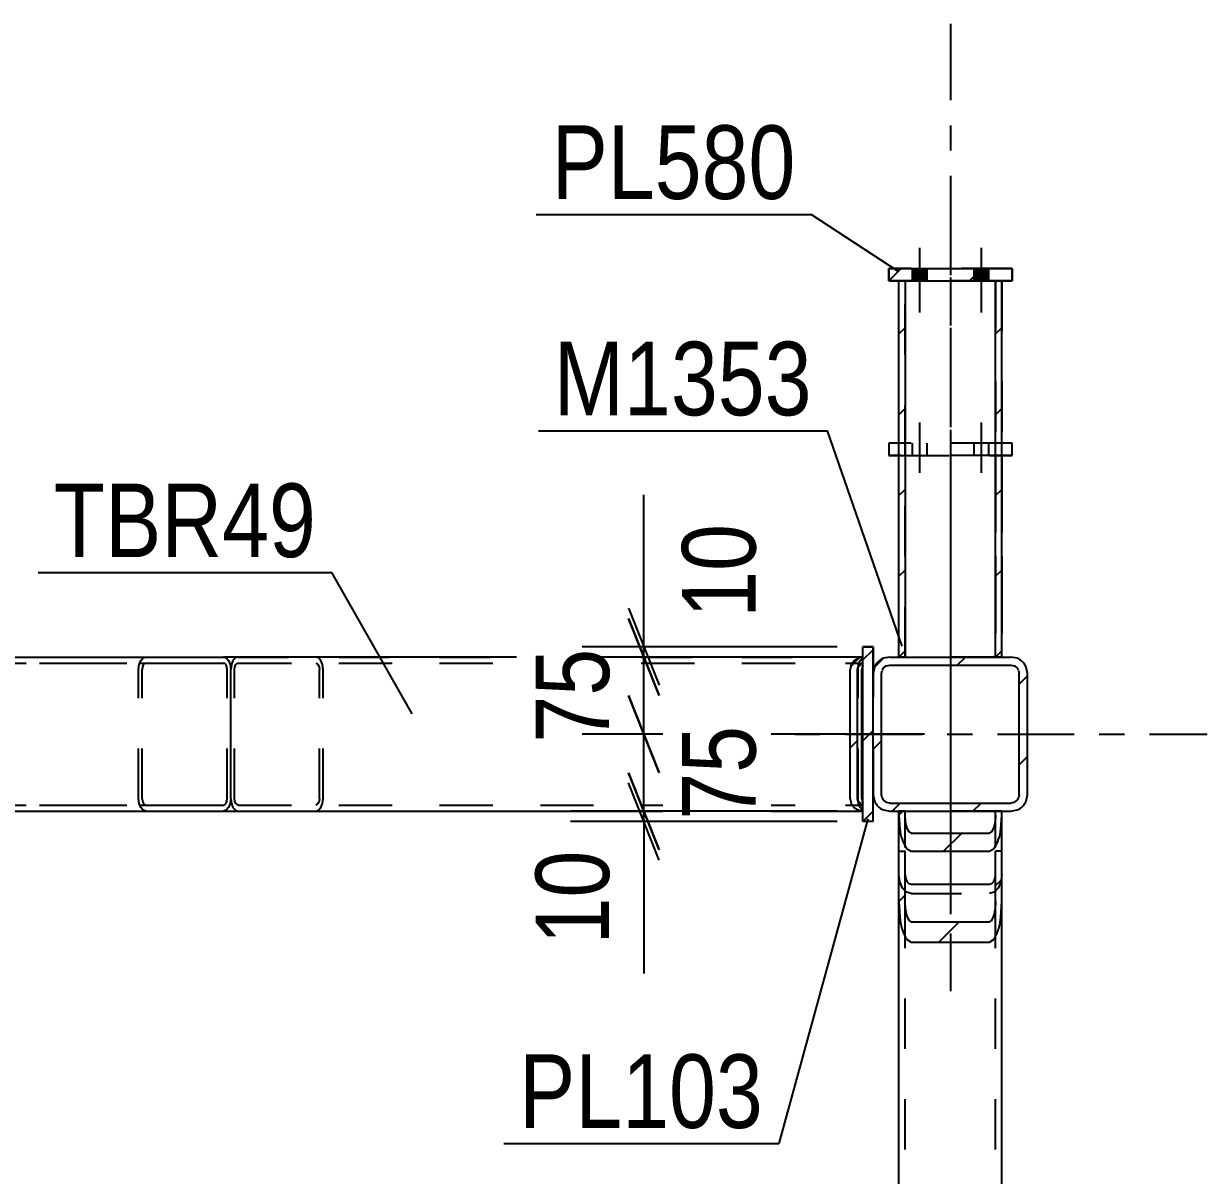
# Model space of a CAD drawing. Header units: millimetres. Extents: x -787 to 402, y -866 to -25.
# Drawn here: x 162.24 to 208.3, y -203.5 to -158.7 of the extents above; entities that cross this region are included whole.
import ezdxf

# ---------------------------------------------------------------- set-up
doc = ezdxf.new("R2010")
doc.units = ezdxf.units.MM
doc.linetypes.add('DXK_LINE_DOT2', pattern=[3.9198, 1.9599, -1.9599])
doc.linetypes.add('DXK_LINE_DOT3', pattern=[5.9187, 2.979, -0.9799, 0.9799, -0.9799])
doc.styles.add('Arial Narrow', font='ARIALN.TTF', dxfattribs={"height": 0.2})

# ---------------------------------------------------------------- blocks, each defined once
blk = doc.blocks.new('Part-569028579-83248 - 83174')
at = {"linetype": 'Continuous'}
h = blk.add_hatch(dxfattribs=at)
h.set_pattern_fill('', scale=0.7, style=0, pattern_type=0)
h.set_pattern_definition([(45, (194.897, -189.7398), (-1.57154, 1.57154), [])])
h.paths.add_polyline_path([(194.897, -182.94), (194.897, -189.74), (195.297, -189.74), (195.297, -182.94)])
at = {"color": 7, "linetype": 'DXK_LINE_DOT2'}
for p, q in [((194.897, -182.94), (195.297, -182.94)), ((194.897, -189.74), (194.897, -182.94)), ((195.297, -182.94), (195.297, -189.74)), ((195.297, -189.74), (194.897, -189.74))]:
    blk.add_line(p, q, dxfattribs=at)
at = {"color": 2, "linetype": 'Continuous'}
for p, q in [((194.897, -189.74), (194.897, -182.94)), ((195.297, -182.94), (194.897, -182.94)), ((195.297, -189.74), (195.297, -182.94)), ((195.297, -189.74), (194.897, -189.74))]:
    blk.add_line(p, q, dxfattribs=at)
blk = doc.blocks.new('Bolt-569028579-83478 - 83174')
at = {"color": 1, "linetype": 'DXK_LINE_DOT2'}
for p, q in [((197.097, -174.219), (197.097, -176.739)), ((197.097, -174.219), (197.097, -176.739)), ((199.497, -174.219), (199.497, -176.739)), ((199.497, -174.219), (199.497, -176.739)), ((196.817, -175.019), (196.817, -175.499)), ((196.817, -175.019), (196.817, -175.499)), ((197.377, -175.019), (197.377, -175.499)), ((197.377, -175.019), (197.377, -175.499)), ((199.217, -175.019), (199.217, -175.499)), ((199.217, -175.019), (199.217, -175.499)), ((199.777, -175.019), (199.777, -175.499)), ((199.777, -175.019), (199.777, -175.499))]:
    blk.add_line(p, q, dxfattribs=at)
blk = doc.blocks.new('Part-569028579-83201 - 83174')
at = {"color": 7, "linetype": 'DXK_LINE_DOT2'}
for p, q in [((147.178, -183.34), (170.01, -183.34)), ((147.178, -183.58), (194.897, -183.58)), ((194.897, -189.34), (194.897, -183.34)), ((147.178, -189.1), (194.897, -189.1)), ((147.178, -189.34), (170.01, -189.34))]:
    blk.add_line(p, q, dxfattribs=at)
at = {"color": 2, "linetype": 'Continuous'}
for p, q in [((194.897, -183.34), (170.01, -183.34)), ((170.01, -189.34), (194.897, -189.34))]:
    blk.add_line(p, q, dxfattribs=at)
blk = doc.blocks.new('Part-569028579-83202 - 83174')
at = {"color": 7, "linetype": 'DXK_LINE_DOT2'}
for p, q in [((145.622, -183.34), (144.698, -183.34)), ((144.698, -183.34), (145.601, -183.34)), ((144.698, -189.34), (144.698, -183.34)), ((144.698, -183.58), (170.01, -183.58)), ((145.601, -183.34), (145.622, -183.34)), ((145.711, -183.376), (145.601, -183.34)), ((145.601, -183.58), (145.656, -183.598)), ((145.656, -183.598), (145.703, -183.65)), ((145.703, -183.65), (145.734, -183.728)), ((145.804, -183.48), (145.711, -183.376)), ((145.734, -183.728), (145.745, -183.82)), ((145.866, -183.636), (145.804, -183.48)), ((145.888, -183.82), (145.866, -183.636)), ((166.706, -183.82), (166.728, -183.636)), ((166.728, -183.636), (166.79, -183.48)), ((166.79, -183.48), (166.884, -183.376)), ((166.861, -183.728), (166.85, -183.82)), ((166.892, -183.65), (166.861, -183.728)), ((166.884, -183.376), (166.994, -183.34)), ((166.892, -183.65), (166.905, -183.636)), ((166.905, -183.636), (166.939, -183.598)), ((166.939, -183.598), (166.994, -183.58)), ((166.994, -183.58), (170.01, -183.58)), ((170.065, -183.598), (170.01, -183.58)), ((170.111, -183.65), (170.065, -183.598)), ((170.143, -183.728), (170.111, -183.65)), ((170.154, -183.82), (170.143, -183.728)), ((145.745, -188.86), (145.745, -183.82)), ((145.888, -188.86), (145.888, -183.82)), ((166.706, -188.86), (166.706, -183.82)), ((166.85, -188.86), (166.85, -183.82)), ((170.154, -188.86), (170.154, -183.82)), ((144.698, -189.1), (170.01, -189.1)), ((145.656, -189.081), (145.601, -189.1)), ((145.601, -189.34), (145.711, -189.303)), ((145.703, -189.029), (145.656, -189.081)), ((145.734, -188.952), (145.703, -189.029)), ((145.711, -189.303), (145.804, -189.199)), ((145.745, -188.86), (145.734, -188.952)), ((145.804, -189.199), (145.866, -189.043)), ((145.866, -189.043), (145.888, -188.86)), ((166.728, -189.043), (166.706, -188.86)), ((166.79, -189.199), (166.728, -189.043)), ((166.884, -189.303), (166.79, -189.199)), ((166.85, -188.86), (166.861, -188.952)), ((166.861, -188.952), (166.892, -189.029)), ((166.994, -189.34), (166.884, -189.303)), ((166.892, -189.029), (166.939, -189.081)), ((166.939, -189.081), (166.994, -189.1)), ((166.994, -189.1), (170.01, -189.1)), ((170.01, -189.1), (170.065, -189.081)), ((170.065, -189.081), (170.111, -189.029)), ((170.111, -189.029), (170.143, -188.952)), ((170.143, -188.952), (170.154, -188.86)), ((144.698, -189.34), (145.623, -189.34))]:
    blk.add_line(p, q, dxfattribs=at)
at = {"color": 2, "linetype": 'Continuous'}
for p, q in [((145.622, -183.34), (170.01, -183.34)), ((170.01, -183.34), (170.12, -183.376)), ((170.12, -183.376), (170.213, -183.48)), ((170.213, -183.48), (170.275, -183.636)), ((170.275, -183.636), (170.297, -183.82)), ((170.297, -188.86), (170.297, -183.82)), ((170.12, -189.303), (170.01, -189.34)), ((170.213, -189.199), (170.12, -189.303)), ((170.275, -189.043), (170.213, -189.199)), ((170.297, -188.86), (170.275, -189.043)), ((145.623, -189.34), (170.01, -189.34))]:
    blk.add_line(p, q, dxfattribs=at)
blk = doc.blocks.new('Part-569028579-83221 - 83174')
at = {"linetype": 'Continuous'}
h = blk.add_hatch(dxfattribs=at)
h.set_pattern_fill('', scale=0.7, style=0, pattern_type=0)
h.set_pattern_definition([(45, (196.297, -192.8484), (-1.5715, 1.5715), [])])
h.paths.add_polyline_path([(196.297, -190.898), (196.297, -192.848), (196.334, -193.456), (196.438, -193.971), (196.593, -194.316), (196.777, -194.436), (199.817, -194.436), (200.001, -194.316), (200.156, -193.971), (200.26, -193.456), (200.297, -192.848), (200.297, -190.898), (200.057, -190.898), (200.057, -192.848), (200.039, -193.152), (199.987, -193.41), (199.909, -193.582), (199.817, -193.642), (196.777, -193.642), (196.685, -193.582), (196.607, -193.41), (196.555, -193.152), (196.537, -192.848), (196.537, -190.898)])
at = {"color": 7, "linetype": 'DXK_LINE_DOT2'}
for p, q in [((196.297, -192.848), (196.297, -190.898)), ((196.537, -192.848), (196.537, -190.898)), ((200.057, -192.848), (200.057, -190.898)), ((200.297, -192.848), (200.297, -190.898)), ((196.334, -192.089), (196.297, -191.806)), ((200.297, -191.806), (200.26, -192.089)), ((196.438, -192.329), (196.334, -192.089)), ((196.593, -192.489), (196.438, -192.329)), ((196.777, -192.545), (196.593, -192.489)), ((200.001, -192.489), (199.817, -192.545)), ((200.156, -192.329), (200.001, -192.489)), ((200.26, -192.089), (200.156, -192.329)), ((196.777, -192.545), (199.817, -192.545))]:
    blk.add_line(p, q, dxfattribs=at)
at = {"color": 2, "linetype": 'Continuous'}
for p, q in [((196.297, -192.848), (196.297, -190.898)), ((196.297, -190.898), (196.537, -190.898)), ((196.537, -192.848), (196.537, -190.898)), ((200.297, -190.898), (200.057, -190.898)), ((200.057, -192.848), (200.057, -190.898)), ((200.297, -192.848), (200.297, -190.898)), ((196.537, -191.806), (196.555, -191.948)), ((196.555, -191.948), (196.607, -192.067)), ((196.607, -192.067), (196.685, -192.148)), ((199.909, -192.148), (199.987, -192.067)), ((199.987, -192.067), (200.039, -191.948)), ((200.039, -191.948), (200.057, -191.806)), ((196.685, -192.148), (196.777, -192.176)), ((196.777, -192.176), (199.817, -192.176)), ((199.817, -192.176), (199.909, -192.148)), ((196.297, -192.848), (196.334, -193.456)), ((196.555, -193.152), (196.537, -192.848)), ((200.057, -192.848), (200.039, -193.152)), ((200.26, -193.456), (200.297, -192.848)), ((196.777, -193.642), (196.685, -193.582)), ((196.777, -193.642), (199.817, -193.642)), ((199.909, -193.582), (199.817, -193.642)), ((196.593, -194.316), (196.777, -194.436)), ((199.817, -194.436), (200.001, -194.316)), ((196.777, -194.436), (199.817, -194.436))]:
    blk.add_line(p, q, dxfattribs=at)
for centre, radius, start, end in [((197.557, -193.084), 1.004, 183.8959, 209.741), ((199.037, -193.084), 1.004, 330.259, 356.1041), ((198.336, -193.32), 2.007, 183.8959, 209.741), ((198.258, -193.32), 2.007, 330.259, 356.1041)]:
    blk.add_arc(centre, radius, start, end, dxfattribs=at)
blk = doc.blocks.new('Part-569028579-83227 - 83174')
at = {"linetype": 'Continuous'}
h = blk.add_hatch(dxfattribs=at)
h.set_pattern_fill('', scale=0.7, style=0, pattern_type=0)
h.set_pattern_definition([(45, (196.297, -189.4945), (-1.5715, 1.5715), [])])
h.paths.add_polyline_path([(196.297, -189.34), (196.297, -189.495), (196.334, -190.032), (196.438, -190.487), (196.593, -190.791), (196.777, -190.898), (199.817, -190.898), (200.001, -190.791), (200.156, -190.487), (200.26, -190.032), (200.297, -189.495), (200.297, -189.34), (200.057, -189.34), (200.057, -189.495), (200.039, -189.763), (199.987, -189.991), (199.909, -190.143), (199.817, -190.196), (196.777, -190.196), (196.685, -190.143), (196.607, -189.991), (196.555, -189.763), (196.537, -189.495), (196.537, -189.34)])
at = {"color": 7, "linetype": 'DXK_LINE_DOT2'}
for p, q in [((200.297, -189.34), (196.297, -189.34)), ((196.297, -189.495), (196.297, -189.34)), ((196.537, -308.34), (196.537, -189.34)), ((200.057, -308.34), (200.057, -189.34)), ((200.297, -189.495), (200.297, -189.34)), ((196.297, -192.848), (196.297, -190.898)), ((200.297, -192.848), (200.297, -190.898))]:
    blk.add_line(p, q, dxfattribs=at)
at = {"color": 2, "linetype": 'Continuous'}
for p, q in [((196.537, -189.34), (196.297, -189.34)), ((196.297, -189.34), (196.297, -189.495)), ((196.297, -190.898), (196.297, -189.495)), ((196.297, -189.495), (196.334, -190.032)), ((196.537, -189.495), (196.537, -189.34)), ((196.555, -189.763), (196.537, -189.495)), ((200.057, -189.495), (200.039, -189.763)), ((200.057, -189.34), (200.297, -189.34)), ((200.057, -189.495), (200.057, -189.34)), ((200.26, -190.032), (200.297, -189.495)), ((200.297, -189.495), (200.297, -189.34)), ((200.297, -190.898), (200.297, -189.495)), ((196.777, -190.196), (196.685, -190.143)), ((196.777, -190.196), (199.817, -190.196)), ((199.909, -190.143), (199.817, -190.196)), ((196.593, -190.791), (196.777, -190.898)), ((196.777, -190.898), (199.817, -190.898)), ((199.817, -190.898), (200.001, -190.791)), ((196.297, -308.34), (196.297, -192.848)), ((200.297, -308.34), (200.297, -192.848))]:
    blk.add_line(p, q, dxfattribs=at)
for centre, radius, start, end in [((197.369, -189.697), 0.816, 184.648, 213.1154), ((199.225, -189.697), 0.816, 326.8846, 355.352), ((197.961, -189.899), 1.632, 184.648, 213.1154), ((198.633, -189.899), 1.632, 326.8846, 355.352)]:
    blk.add_arc(centre, radius, start, end, dxfattribs=at)
blk = doc.blocks.new('Bolt-569028579-83468 - 83174')
at = {"linetype": 'Continuous'}
for points in [[(196.817, -168.7), (197.377, -168.7), (197.377, -168.22), (196.817, -168.22)], [(199.217, -168.7), (199.777, -168.7), (199.777, -168.22), (199.217, -168.22)]]:
    blk.add_hatch(color=1, dxfattribs=at).paths.add_polyline_path(points)
at = {"color": 1, "linetype": 'Continuous'}
for p, q in [((197.097, -167.42), (197.097, -169.94)), ((199.497, -167.42), (199.497, -169.94)), ((196.817, -168.22), (196.817, -168.7)), ((197.377, -168.22), (197.377, -168.7)), ((199.217, -168.22), (199.217, -168.7)), ((199.777, -168.22), (199.777, -168.7))]:
    blk.add_line(p, q, dxfattribs=at)
blk = doc.blocks.new('Part-569028579-83362 - 83174')
at = {"linetype": 'Continuous'}
h = blk.add_hatch(dxfattribs=at)
h.set_pattern_fill('', scale=0.7, style=0, pattern_type=0)
h.set_pattern_definition([(45, (195.897, -168.6998), (-1.5715, 1.5715), [])])
h.paths.add_polyline_path([(195.897, -168.22), (195.897, -168.7), (200.697, -168.7), (200.697, -168.22)])
at = {"color": 7, "linetype": 'DXK_LINE_DOT2'}
for p, q in [((195.897, -168.7), (195.897, -168.22)), ((195.897, -168.22), (200.697, -168.22)), ((200.697, -168.22), (200.697, -168.7)), ((200.697, -168.7), (195.897, -168.7))]:
    blk.add_line(p, q, dxfattribs=at)
at = {"color": 2, "linetype": 'Continuous'}
for p, q in [((195.897, -168.22), (195.897, -168.7)), ((195.897, -168.22), (200.697, -168.22)), ((200.697, -168.7), (200.697, -168.22)), ((195.897, -168.7), (200.697, -168.7))]:
    blk.add_line(p, q, dxfattribs=at)
blk = doc.blocks.new('Part-569028579-83244 - 83174')
at = {"linetype": 'Continuous'}
h = blk.add_hatch(dxfattribs=at)
h.set_pattern_fill('', scale=0.7, style=0, pattern_type=0)
h.set_pattern_definition([(45, (194.7521, -183.3763), (-1.57154, 1.57154), [])])
h.paths.add_polyline_path([(194.897, -183.352), (194.752, -183.376), (194.566, -183.48), (194.441, -183.636), (194.397, -183.82), (194.397, -188.86), (194.441, -189.043), (194.566, -189.199), (194.752, -189.303), (194.897, -189.327), (194.897, -189.087), (194.862, -189.082), (194.769, -189.029), (194.707, -188.952), (194.685, -188.86), (194.685, -183.82), (194.707, -183.728), (194.769, -183.65), (194.862, -183.598), (194.897, -183.592)])
at = {"color": 2, "linetype": 'Continuous'}
for p, q in [((194.441, -183.636), (194.397, -183.82)), ((194.685, -183.82), (194.707, -183.728)), ((194.707, -183.728), (194.769, -183.65)), ((194.897, -183.352), (194.752, -183.376)), ((194.769, -183.65), (194.862, -183.598)), ((194.861, -183.728), (194.85, -183.82)), ((194.897, -183.65), (194.861, -183.728)), ((194.862, -183.598), (194.897, -183.592)), ((194.897, -189.327), (194.897, -183.352)), ((194.397, -188.86), (194.397, -183.82)), ((194.685, -188.86), (194.685, -183.82)), ((194.85, -188.86), (194.85, -183.82)), ((194.397, -188.86), (194.441, -189.043)), ((194.707, -188.952), (194.685, -188.86)), ((194.769, -189.029), (194.707, -188.952)), ((194.752, -189.303), (194.897, -189.327)), ((194.862, -189.082), (194.769, -189.029)), ((194.85, -188.86), (194.861, -188.952)), ((194.861, -188.952), (194.897, -189.029)), ((194.897, -189.087), (194.862, -189.082))]:
    blk.add_line(p, q, dxfattribs=at)
at = {"color": 7, "linetype": 'DXK_LINE_DOT2'}
for p, q in [((194.706, -183.82), (194.728, -183.636)), ((194.728, -183.636), (194.79, -183.48)), ((194.79, -183.48), (194.883, -183.376)), ((194.883, -183.376), (194.897, -183.372)), ((194.897, -189.327), (194.897, -183.352)), ((194.706, -188.86), (194.706, -183.82)), ((194.728, -189.043), (194.706, -188.86)), ((194.79, -189.199), (194.728, -189.043)), ((194.883, -189.303), (194.79, -189.199)), ((194.897, -189.308), (194.883, -189.303))]:
    blk.add_line(p, q, dxfattribs=at)
at = {"color": 2, "linetype": 'Continuous'}
for centre, start, end in [((194.915, -183.888), 107.7012, 152.0537), ((194.915, -188.792), 207.9463, 252.2988)]:
    blk.add_arc(centre, 0.537, start, end, dxfattribs=at)
blk = doc.blocks.new('Part-569028579-83245 - 83174')
at = {"color": 7, "linetype": 'DXK_LINE_DOT2'}
for p, q in [((170.319, -183.636), (170.297, -183.82)), ((170.381, -183.48), (170.319, -183.636)), ((170.475, -183.376), (170.381, -183.48)), ((170.441, -183.82), (170.452, -183.728)), ((170.452, -183.728), (170.483, -183.65)), ((170.584, -183.34), (170.475, -183.376)), ((170.483, -183.65), (170.529, -183.598)), ((170.529, -183.598), (170.584, -183.58)), ((170.584, -183.34), (173.601, -183.34)), ((170.584, -183.34), (193.416, -183.34)), ((170.584, -183.58), (193.416, -183.58)), ((173.711, -183.376), (173.601, -183.34)), ((173.601, -183.58), (173.656, -183.598)), ((173.656, -183.598), (173.702, -183.65)), ((173.702, -183.65), (173.733, -183.728)), ((173.804, -183.48), (173.711, -183.376)), ((173.733, -183.728), (173.744, -183.82)), ((173.866, -183.636), (173.804, -183.48)), ((173.888, -183.82), (173.866, -183.636)), ((170.297, -188.86), (170.297, -183.82)), ((170.441, -188.86), (170.441, -183.82)), ((173.744, -188.86), (173.744, -183.82)), ((173.888, -188.86), (173.888, -183.82)), ((170.297, -188.86), (170.319, -189.043)), ((170.319, -189.043), (170.381, -189.199)), ((170.381, -189.199), (170.475, -189.303)), ((170.452, -188.952), (170.441, -188.86)), ((170.483, -189.029), (170.452, -188.952)), ((170.475, -189.303), (170.584, -189.34)), ((170.529, -189.081), (170.483, -189.029)), ((170.584, -189.1), (170.529, -189.081)), ((170.584, -189.1), (193.416, -189.1)), ((173.656, -189.081), (173.601, -189.1)), ((173.601, -189.34), (173.711, -189.303)), ((173.702, -189.029), (173.656, -189.081)), ((173.733, -188.952), (173.702, -189.029)), ((173.711, -189.303), (173.804, -189.199)), ((173.744, -188.86), (173.733, -188.952)), ((173.804, -189.199), (173.866, -189.043)), ((173.866, -189.043), (173.888, -188.86)), ((170.584, -189.34), (173.601, -189.34)), ((170.584, -189.34), (193.416, -189.34))]:
    blk.add_line(p, q, dxfattribs=at)
blk = doc.blocks.new('Bolt-569028579-83470 - 83174')
at = {"linetype": 'Continuous'}
for points in [[(196.817, -168.7), (197.377, -168.7), (197.377, -168.22), (196.817, -168.22)], [(196.817, -168.7), (197.377, -168.7), (197.377, -168.22), (196.817, -168.22)], [(199.217, -168.7), (199.777, -168.7), (199.777, -168.22), (199.217, -168.22)], [(199.217, -168.7), (199.777, -168.7), (199.777, -168.22), (199.217, -168.22)]]:
    blk.add_hatch(color=1, dxfattribs=at).paths.add_polyline_path(points)
at = {"color": 1, "linetype": 'Continuous'}
for p, q in [((197.097, -167.42), (197.097, -169.94)), ((197.097, -167.42), (197.097, -169.94)), ((199.497, -167.42), (199.497, -169.94)), ((199.497, -167.42), (199.497, -169.94)), ((196.817, -168.22), (196.817, -168.7)), ((196.817, -168.22), (196.817, -168.7)), ((197.377, -168.22), (197.377, -168.7)), ((197.377, -168.22), (197.377, -168.7)), ((199.217, -168.22), (199.217, -168.7)), ((199.217, -168.22), (199.217, -168.7)), ((199.777, -168.22), (199.777, -168.7)), ((199.777, -168.22), (199.777, -168.7))]:
    blk.add_line(p, q, dxfattribs=at)
blk = doc.blocks.new('Part-569028579-83361 - 83174')
at = {"linetype": 'Continuous'}
h = blk.add_hatch(dxfattribs=at)
h.set_pattern_fill('', scale=0.7, style=0, pattern_type=0)
h.set_pattern_definition([(45, (196.297, -183.3428), (-1.57154, 1.57154), [])])
h.paths.add_polyline_path([(196.297, -168.7), (196.297, -183.343), (196.537, -183.343), (196.537, -168.7)])
h = blk.add_hatch(dxfattribs=at)
h.set_pattern_fill('', scale=0.7, style=0, pattern_type=0)
h.set_pattern_definition([(45, (200.057, -183.3428), (-1.57154, 1.57154), [])])
h.paths.add_polyline_path([(200.057, -168.7), (200.057, -183.343), (200.297, -183.343), (200.297, -168.7)])
at = {"color": 7, "linetype": 'DXK_LINE_DOT3'}
blk.add_line((198.297, -158.7), (198.297, -193.343), dxfattribs=at)
at = {"color": 7, "linetype": 'DXK_LINE_DOT2'}
for p, q in [((196.297, -183.343), (196.297, -168.7)), ((196.555, -168.7), (196.297, -168.7)), ((196.537, -183.343), (196.537, -168.7)), ((196.537, -168.7), (196.555, -168.7)), ((200.297, -168.7), (196.555, -168.7)), ((200.057, -183.343), (200.057, -168.7)), ((200.297, -183.343), (200.297, -168.7)), ((200.297, -183.343), (196.297, -183.343))]:
    blk.add_line(p, q, dxfattribs=at)
at = {"color": 2, "linetype": 'Continuous'}
for p, q in [((196.297, -183.343), (196.297, -168.7)), ((196.297, -168.7), (196.537, -168.7)), ((196.537, -168.7), (196.537, -183.343)), ((200.057, -183.343), (200.057, -168.7)), ((200.057, -168.7), (200.297, -168.7)), ((200.297, -183.343), (200.297, -168.7)), ((196.537, -183.343), (196.297, -183.343)), ((200.057, -183.343), (200.297, -183.343))]:
    blk.add_line(p, q, dxfattribs=at)
blk = doc.blocks.new('Part-569028579-83365 - 83174')
at = {"color": 7, "linetype": 'DXK_LINE_DOT3'}
blk.add_line((198.297, -158.7), (198.297, -193.343), dxfattribs=at)
at = {"color": 7, "linetype": 'DXK_LINE_DOT2'}
for p, q in [((196.297, -168.7), (200.297, -168.7)), ((196.297, -183.343), (196.297, -168.7)), ((196.537, -183.343), (196.537, -168.7)), ((200.057, -168.7), (200.057, -183.343)), ((200.297, -168.7), (200.297, -183.343)), ((200.297, -183.343), (196.297, -183.343))]:
    blk.add_line(p, q, dxfattribs=at)
blk = doc.blocks.new('Part-569028579-83366 - 83174')
at = {"color": 7, "linetype": 'DXK_LINE_DOT2'}
for p, q in [((200.697, -168.22), (195.897, -168.22)), ((195.897, -168.22), (195.897, -168.7)), ((200.697, -168.7), (200.697, -168.22)), ((195.897, -168.7), (200.697, -168.7))]:
    blk.add_line(p, q, dxfattribs=at)
blk = doc.blocks.new('Part-569028579-83381 - 83174')
at = {"color": 7, "linetype": 'DXK_LINE_DOT3'}
blk.add_line((198.297, -165.499), (198.297, -193.345), dxfattribs=at)
at = {"color": 7, "linetype": 'DXK_LINE_DOT2'}
for p, q in [((196.297, -175.499), (200.297, -175.499)), ((196.297, -183.345), (196.297, -175.499)), ((196.537, -183.345), (196.537, -175.499)), ((200.057, -175.499), (200.057, -183.345)), ((200.297, -175.499), (200.297, -183.345)), ((200.297, -183.345), (196.297, -183.345))]:
    blk.add_line(p, q, dxfattribs=at)
blk = doc.blocks.new('Part-569028579-83382 - 83174')
at = {"color": 2, "linetype": 'Continuous'}
for p, q in [((195.897, -175.019), (195.897, -175.499)), ((196.297, -175.019), (195.897, -175.019)), ((200.697, -175.019), (200.297, -175.019)), ((200.697, -175.499), (200.697, -175.019)), ((196.297, -175.499), (195.897, -175.499)), ((200.697, -175.499), (200.297, -175.499))]:
    blk.add_line(p, q, dxfattribs=at)
at = {"color": 7, "linetype": 'DXK_LINE_DOT2'}
for p, q in [((200.297, -175.019), (196.297, -175.019)), ((200.297, -175.499), (196.297, -175.499))]:
    blk.add_line(p, q, dxfattribs=at)
blk = doc.blocks.new('Part-569028579-83383 - 83174')
at = {"color": 7, "linetype": 'DXK_LINE_DOT3'}
blk.add_line((198.297, -165.499), (198.297, -193.345), dxfattribs=at)
at = {"color": 7, "linetype": 'DXK_LINE_DOT2'}
for p, q in [((196.297, -175.499), (200.297, -175.499)), ((196.297, -183.345), (196.297, -175.499)), ((196.537, -183.345), (196.537, -175.499)), ((200.057, -175.499), (200.057, -183.345)), ((200.297, -175.499), (200.297, -183.345)), ((200.297, -183.345), (196.297, -183.345))]:
    blk.add_line(p, q, dxfattribs=at)
blk = doc.blocks.new('Part-569028579-83384 - 83174')
at = {"color": 7, "linetype": 'DXK_LINE_DOT2'}
for p, q in [((200.697, -175.019), (195.897, -175.019)), ((195.897, -175.019), (195.897, -175.499)), ((200.697, -175.499), (200.697, -175.019)), ((195.897, -175.499), (200.697, -175.499))]:
    blk.add_line(p, q, dxfattribs=at)
blk = doc.blocks.new('Part-569028579-83402 - 83174')
at = {"linetype": 'Continuous'}
h = blk.add_hatch(dxfattribs=at)
h.set_pattern_fill('', scale=0.7, style=0, pattern_type=0)
h.set_pattern_definition([(45, (195.692, -183.3888), (-1.57154, 1.57154), [])])
h.paths.add_polyline_path([(195.937, -183.34), (195.692, -183.389), (195.484, -183.527), (195.346, -183.735), (195.297, -183.98), (195.297, -188.7), (195.346, -188.945), (195.484, -189.153), (195.692, -189.291), (195.937, -189.34), (200.657, -189.34), (200.902, -189.291), (201.11, -189.153), (201.248, -188.945), (201.297, -188.7), (201.297, -183.98), (201.248, -183.735), (201.11, -183.527), (200.902, -183.389), (200.657, -183.34)])
h.paths.add_polyline_path([(200.657, -183.66), (200.779, -183.684), (200.883, -183.754), (200.953, -183.858), (200.977, -183.98), (200.977, -188.7), (200.953, -188.823), (200.883, -188.926), (200.779, -188.996), (200.657, -189.02), (195.937, -189.02), (195.815, -188.996), (195.711, -188.926), (195.641, -188.823), (195.617, -188.7), (195.617, -183.98), (195.641, -183.858), (195.711, -183.754), (195.815, -183.684), (195.937, -183.66)])
at = {"color": 7, "linetype": 'DXK_LINE_DOT3'}
for p, q in [((198.297, -176.34), (198.297, -196.34)), ((188.297, -186.34), (208.297, -186.34))]:
    blk.add_line(p, q, dxfattribs=at)
at = {"color": 2, "linetype": 'Continuous'}
for p, q in [((195.346, -183.735), (195.297, -183.98)), ((195.937, -183.34), (195.692, -183.389)), ((195.815, -183.684), (195.937, -183.66)), ((195.937, -183.34), (195.937, -183.34)), ((195.937, -183.34), (200.657, -183.34)), ((195.937, -183.66), (195.937, -183.66)), ((195.937, -183.66), (200.657, -183.66)), ((200.657, -183.34), (200.657, -183.34)), ((200.902, -183.389), (200.657, -183.34)), ((200.657, -183.66), (200.657, -183.66)), ((200.657, -183.66), (200.779, -183.684)), ((201.297, -183.98), (201.248, -183.735)), ((195.297, -183.98), (195.297, -183.98)), ((195.297, -188.7), (195.297, -183.98)), ((195.617, -183.98), (195.641, -183.858)), ((195.617, -183.98), (195.617, -183.98)), ((195.617, -188.7), (195.617, -183.98)), ((200.953, -183.858), (200.977, -183.98)), ((200.977, -183.98), (200.977, -183.98)), ((200.977, -188.7), (200.977, -183.98)), ((201.297, -183.98), (201.297, -183.98)), ((201.297, -188.7), (201.297, -183.98)), ((195.297, -188.7), (195.297, -188.7)), ((195.297, -188.7), (195.346, -188.945)), ((195.617, -188.7), (195.617, -188.7)), ((195.641, -188.823), (195.617, -188.7)), ((200.977, -188.7), (200.953, -188.823)), ((200.977, -188.7), (200.977, -188.7)), ((201.248, -188.945), (201.297, -188.7)), ((201.297, -188.7), (201.297, -188.7)), ((195.692, -189.291), (195.937, -189.34)), ((195.937, -189.02), (195.815, -188.996)), ((195.937, -189.02), (195.937, -189.02)), ((195.937, -189.02), (200.657, -189.02)), ((200.779, -188.996), (200.657, -189.02)), ((200.657, -189.02), (200.657, -189.02)), ((200.657, -189.34), (200.902, -189.291)), ((195.937, -189.34), (195.937, -189.34)), ((195.937, -189.34), (200.657, -189.34)), ((200.657, -189.34), (200.657, -189.34))]:
    blk.add_line(p, q, dxfattribs=at)
for centre, radius, start, end in [((195.937, -183.98), 0.64, 112.5, 157.5), ((195.937, -183.98), 0.32, 112.5, 157.5), ((200.657, -183.98), 0.32, 22.5, 67.5), ((200.657, -183.98), 0.64, 22.5, 67.5), ((195.937, -188.7), 0.32, 202.5, 247.5), ((200.657, -188.7), 0.32, 292.5, 337.5), ((195.937, -188.7), 0.64, 202.5, 247.5), ((200.657, -188.7), 0.64, 292.5, 337.5)]:
    blk.add_arc(centre, radius, start, end, dxfattribs=at)
blk = doc.blocks.new('Bolt-569028579-83477 - 83174')
at = {"color": 1, "linetype": 'DXK_LINE_DOT2'}
for p, q in [((197.097, -174.219), (197.097, -176.739)), ((197.097, -174.219), (197.097, -176.739)), ((199.497, -174.219), (199.497, -176.739)), ((199.497, -174.219), (199.497, -176.739)), ((196.817, -175.019), (196.817, -175.499)), ((196.817, -175.019), (196.817, -175.499)), ((197.377, -175.019), (197.377, -175.499)), ((197.377, -175.019), (197.377, -175.499)), ((199.217, -175.019), (199.217, -175.499)), ((199.217, -175.019), (199.217, -175.499)), ((199.777, -175.019), (199.777, -175.499)), ((199.777, -175.019), (199.777, -175.499))]:
    blk.add_line(p, q, dxfattribs=at)
blk = doc.blocks.new('StraightDimension-569028579-87166 - 83174')
at = {"color": 7, "linetype": 'Continuous'}
for p, q in [((185.768, -181.84), (186.968, -184.84)), ((193.025, -183.34), (183.518, -183.34)), ((186.368, -186.34), (186.368, -183.34)), ((186.968, -187.84), (185.768, -184.84)), ((197.297, -186.34), (183.518, -186.34))]:
    blk.add_line(p, q, dxfattribs=at)
at = {"color": 0}
blk.add_wipeout([(185.618, -182.412), (181.418, -182.412), (181.418, -187.268), (185.618, -187.268)], dxfattribs=at)
at = {"color": 3, "style": 'Arial Narrow'}
blk.add_text('75', height=2.8633, rotation=90.0002, dxfattribs=at).set_placement((185.018, -186.668))
blk = doc.blocks.new('StraightDimension-569028579-87165 - 83174')
at = {"color": 7, "linetype": 'Continuous'}
for p, q in [((186.368, -182.94), (186.368, -177.034)), ((186.368, -182.94), (186.368, -177.034)), ((185.768, -181.44), (186.968, -184.44)), ((186.968, -184.84), (185.768, -181.84)), ((193.897, -182.94), (183.968, -182.94)), ((186.368, -183.34), (186.368, -182.94)), ((193.025, -183.34), (183.968, -183.34))]:
    blk.add_line(p, q, dxfattribs=at)
at = {"color": 0}
blk.add_wipeout([(191.318, -177.559), (187.118, -177.559), (187.118, -182.415), (191.318, -182.415)], dxfattribs=at)
at = {"color": 3, "style": 'Arial Narrow'}
blk.add_text('10', height=2.8633, rotation=90.0002, dxfattribs=at).set_placement((190.718, -181.815))
blk = doc.blocks.new('StraightDimension-569028579-87167 - 83174')
at = {"color": 7, "linetype": 'Continuous'}
for p, q in [((185.768, -184.84), (186.968, -187.84)), ((197.297, -186.34), (183.968, -186.34)), ((186.368, -189.34), (186.368, -186.34)), ((186.968, -190.84), (185.768, -187.84)), ((193.897, -189.34), (183.968, -189.34))]:
    blk.add_line(p, q, dxfattribs=at)
at = {"color": 0}
blk.add_wipeout([(191.318, -185.412), (187.118, -185.412), (187.118, -190.268), (191.318, -190.268)], dxfattribs=at)
at = {"color": 3, "style": 'Arial Narrow'}
blk.add_text('75', height=2.8633, rotation=90.0002, dxfattribs=at).set_placement((190.718, -189.668))
blk = doc.blocks.new('StraightDimension-569028579-87168 - 83174')
at = {"color": 7, "linetype": 'Continuous'}
for p, q in [((185.768, -187.84), (186.968, -190.84)), ((186.968, -191.24), (185.768, -188.24)), ((193.897, -189.34), (183.518, -189.34)), ((193.897, -189.74), (183.518, -189.74)), ((186.368, -189.74), (186.368, -189.34)), ((186.368, -189.74), (186.368, -195.646)), ((186.368, -189.74), (186.368, -195.646))]:
    blk.add_line(p, q, dxfattribs=at)
at = {"color": 0}
blk.add_wipeout([(185.618, -190.265), (181.418, -190.265), (181.418, -195.121), (185.618, -195.121)], dxfattribs=at)
at = {"color": 3, "style": 'Arial Narrow'}
blk.add_text('10', height=2.8633, rotation=90.0002, dxfattribs=at).set_placement((185.018, -194.521))
blk = doc.blocks.new('Mark-569028579-86738 - 83174')
at = {"color": 30, "linetype": 'Continuous'}
for p in [(182.268, -174.536), (196.427, -182.917)]:
    blk.add_line(p, (193.52, -174.536), dxfattribs=at)
at = {"color": 0}
blk.add_wipeout([(192.92, -173.936), (192.92, -170.936), (182.868, -170.936), (182.868, -173.936)], dxfattribs=at)
blk.add_wipeout([(192.92, -173.936), (192.92, -170.936), (182.868, -170.936), (182.868, -173.936)], dxfattribs=at)
at = {"color": 3, "style": 'Arial Narrow'}
blk.add_text('M1353', height=2.8633, dxfattribs=at).set_placement((182.868, -173.936))
blk = doc.blocks.new('Mark-569028579-87156 - 83174')
at = {"color": 30, "linetype": 'Continuous'}
for p in [(195.084, -189.64), (180.915, -202.262)]:
    blk.add_line(p, (191.619, -202.262), dxfattribs=at)
at = {"color": 0}
blk.add_wipeout([(191.019, -201.662), (191.019, -198.662), (181.515, -198.662), (181.515, -201.662)], dxfattribs=at)
blk.add_wipeout([(191.019, -201.662), (191.019, -198.662), (181.515, -198.662), (181.515, -201.662)], dxfattribs=at)
at = {"color": 3, "style": 'Arial Narrow'}
blk.add_text('PL103', height=2.8633, dxfattribs=at).set_placement((181.515, -201.662))
blk = doc.blocks.new('Mark-569028579-86741 - 83174')
at = {"color": 30, "linetype": 'Continuous'}
for p in [(182.181, -166.12), (196.249, -168.328)]:
    blk.add_line(p, (192.885, -166.12), dxfattribs=at)
at = {"color": 0}
blk.add_wipeout([(192.285, -165.52), (192.285, -162.52), (182.781, -162.52), (182.781, -165.52)], dxfattribs=at)
blk.add_wipeout([(192.285, -165.52), (192.285, -162.52), (182.781, -162.52), (182.781, -165.52)], dxfattribs=at)
at = {"color": 3, "style": 'Arial Narrow'}
blk.add_text('PL580', height=2.8633, dxfattribs=at).set_placement((182.781, -165.52))
blk = doc.blocks.new('Mark-569028579-86649 - 83174')
at = {"color": 30, "linetype": 'Continuous'}
for p in [(162.801, -180.053), (177.351, -185.556)]:
    blk.add_line(p, (174.229, -180.053), dxfattribs=at)
at = {"color": 0}
blk.add_wipeout([(173.629, -179.453), (173.629, -176.453), (163.401, -176.453), (163.401, -179.453)], dxfattribs=at)
blk.add_wipeout([(173.629, -179.453), (173.629, -176.453), (163.401, -176.453), (163.401, -179.453)], dxfattribs=at)
at = {"color": 3, "style": 'Arial Narrow'}
blk.add_text('TBR49', height=2.8633, dxfattribs=at).set_placement((163.401, -179.453))

msp = doc.modelspace()

# ---------------------------------------------------------------- block references
for name in ['Part-569028579-83361 - 83174', 'Part-569028579-83365 - 83174', 'Part-569028579-83381 - 83174', 'Part-569028579-83383 - 83174', 'Bolt-569028579-83468 - 83174', 'Bolt-569028579-83470 - 83174', 'Part-569028579-83362 - 83174', 'Part-569028579-83366 - 83174', 'Bolt-569028579-83478 - 83174', 'Bolt-569028579-83477 - 83174', 'Part-569028579-83382 - 83174', 'Part-569028579-83384 - 83174', 'Part-569028579-83402 - 83174', 'Part-569028579-83248 - 83174', 'Part-569028579-83202 - 83174', 'Part-569028579-83201 - 83174', 'Part-569028579-83245 - 83174', 'Part-569028579-83244 - 83174', 'Part-569028579-83227 - 83174', 'Part-569028579-83221 - 83174']:
    msp.add_blockref(name, (0, 0))

# ---------------------------------------------------------------- next in the draw order: block references
for name in ['Mark-569028579-86741 - 83174', 'Mark-569028579-86649 - 83174', 'StraightDimension-569028579-87166 - 83174']:
    msp.add_blockref(name, (0, 0))

# ---------------------------------------------------------------- next in the draw order: block references
msp.add_blockref('StraightDimension-569028579-87165 - 83174', (0, 0))

# ---------------------------------------------------------------- next in the draw order: block references
for name in ['Mark-569028579-86738 - 83174', 'StraightDimension-569028579-87167 - 83174']:
    msp.add_blockref(name, (0, 0))

# ---------------------------------------------------------------- next in the draw order: block references
msp.add_blockref('StraightDimension-569028579-87168 - 83174', (0, 0))

# ---------------------------------------------------------------- next in the draw order: block references
msp.add_blockref('Mark-569028579-87156 - 83174', (0, 0))

doc.saveas('drawing.dxf')
